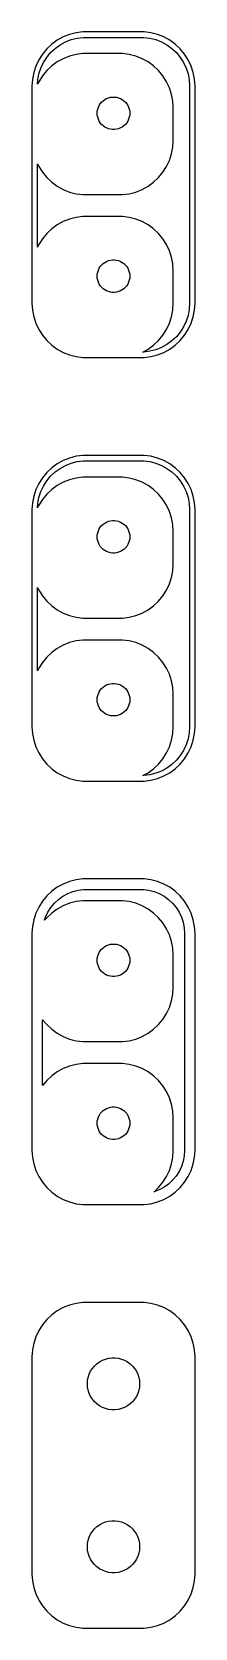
# Model space of a CAD drawing. Header units: metres. Extents: x -8 to 8, y 102 to 249.
import ezdxf

# ---------------------------------------------------------------- set-up
doc = ezdxf.new("R2010")
doc.units = ezdxf.units.M

msp = doc.modelspace()

# ---------------------------------------------------------------- linework, layer by layer
for p, q in [((-4.62889, 248.524), (-5.17912, 248.222)), ((-4.04507, 248.755), (-4.62889, 248.524)), ((-3.4369, 248.911), (-4.04507, 248.755)), ((-3.89056, 248.28), (-3.3432, 248.42)), ((-2.81395, 248.99), (-3.4369, 248.911)), ((-3.3432, 248.42), (-2.78255, 248.491)), ((2.81395, 248.99), (-2.81395, 248.99)), ((-2.78255, 248.491), (2.78255, 248.491)), ((2.78255, 248.491), (3.3432, 248.42)), ((3.4369, 248.911), (2.81395, 248.99)), ((3.3432, 248.42), (3.89056, 248.28)), ((4.04507, 248.755), (3.4369, 248.911)), ((4.62889, 248.524), (4.04507, 248.755)), ((5.17912, 248.222), (4.62889, 248.524)), ((-6.54507, 246.939), (-6.88153, 246.409)), ((-6.14484, 247.423), (-6.54507, 246.939)), ((-5.68712, 247.853), (-6.14484, 247.423)), ((-6.14056, 246.645), (-5.78035, 247.08)), ((-5.78035, 247.08), (-5.36839, 247.467)), ((-5.17912, 248.222), (-5.68712, 247.853)), ((-5.36839, 247.467), (-4.91121, 247.799)), ((-4.91121, 247.799), (-4.416, 248.072)), ((-4.416, 248.072), (-3.89056, 248.28)), ((-2.81395, 246.99), (-3.4369, 246.911)), ((0.81395, 246.99), (-2.81395, 246.99)), ((1.4369, 246.911), (0.81395, 246.99)), ((3.89056, 248.28), (4.416, 248.072)), ((4.416, 248.072), (4.91121, 247.799)), ((4.91121, 247.799), (5.36839, 247.467)), ((5.68712, 247.853), (5.17912, 248.222)), ((5.36839, 247.467), (5.78035, 247.08)), ((6.14484, 247.423), (5.68712, 247.853)), ((5.78035, 247.08), (6.14056, 246.645)), ((6.54507, 246.939), (6.14484, 247.423)), ((6.88153, 246.409), (6.54507, 246.939)), ((-7.14888, 245.841), (-7.34291, 245.243)), ((-6.88153, 246.409), (-7.14888, 245.841)), ((-6.85861, 245.119), (-6.68399, 245.657)), ((-6.68399, 245.657), (-6.44337, 246.168)), ((-6.44337, 246.168), (-6.14056, 246.645)), ((-5.68712, 245.853), (-6.14484, 245.423)), ((-5.17912, 246.222), (-5.68712, 245.853)), ((-4.62889, 246.524), (-5.17912, 246.222)), ((-4.04507, 246.755), (-4.62889, 246.524)), ((-3.4369, 246.911), (-4.04507, 246.755)), ((2.04507, 246.755), (1.4369, 246.911)), ((2.62889, 246.524), (2.04507, 246.755)), ((3.17912, 246.222), (2.62889, 246.524)), ((3.68712, 245.853), (3.17912, 246.222)), ((4.14484, 245.423), (3.68712, 245.853)), ((6.14056, 246.645), (6.44337, 246.168)), ((6.44337, 246.168), (6.68399, 245.657)), ((6.68399, 245.657), (6.85861, 245.119)), ((7.14888, 245.841), (6.88153, 246.409)), ((7.34291, 245.243), (7.14888, 245.841)), ((-7.46057, 244.627), (-7.5, 244)), ((-7.5, 244), (-7.5, 224)), ((-7.34291, 245.243), (-7.46057, 244.627)), ((-6.98859, 244.181), (-6.96451, 244.564)), ((-6.88153, 244.409), (-6.98859, 244.181)), ((-6.96451, 244.564), (-6.85861, 245.119)), ((-6.54507, 244.939), (-6.88153, 244.409)), ((-6.14484, 245.423), (-6.54507, 244.939)), ((4.54507, 244.939), (4.14484, 245.423)), ((4.88153, 244.409), (4.54507, 244.939)), ((5.14888, 243.841), (4.88153, 244.409)), ((6.85861, 245.119), (6.96451, 244.564)), ((6.96451, 244.564), (7, 244)), ((7, 244), (7, 224)), ((7.46057, 244.627), (7.34291, 245.243)), ((7.5, 244), (7.46057, 244.627)), ((7.5, 224), (7.5, 244)), ((-1.21352, 242.382), (-1.09344, 242.527)), ((-1.09344, 242.527), (-0.956131, 242.656)), ((-0.956131, 242.656), (-0.803726, 242.766)), ((-0.803726, 242.766), (-0.638657, 242.857)), ((-0.638657, 242.857), (-0.463516, 242.927)), ((-0.463516, 242.927), (-0.281067, 242.973)), ((-0.281067, 242.973), (-0.094177, 242.997)), ((-0.094177, 242.997), (0.094177, 242.997)), ((0.094177, 242.997), (0.281067, 242.973)), ((0.281067, 242.973), (0.463516, 242.927)), ((0.463516, 242.927), (0.638657, 242.857)), ((0.638657, 242.857), (0.803726, 242.766)), ((0.803726, 242.766), (0.956131, 242.656)), ((0.956131, 242.656), (1.09344, 242.527)), ((1.09344, 242.527), (1.21352, 242.382)), ((5.34291, 243.243), (5.14888, 243.841)), ((5.46057, 242.627), (5.34291, 243.243)), ((5.5, 242), (5.46057, 242.627)), ((-1.5, 241.5), (-1.48816, 241.688)), ((-1.48816, 241.312), (-1.5, 241.5)), ((-1.48816, 241.688), (-1.45287, 241.873)), ((-1.45287, 241.127), (-1.48816, 241.312)), ((-1.45287, 241.873), (-1.39465, 242.052)), ((-1.39465, 240.948), (-1.45287, 241.127)), ((-1.39465, 242.052), (-1.31445, 242.223)), ((-1.31445, 242.223), (-1.21352, 242.382)), ((1.21352, 242.382), (1.31445, 242.223)), ((1.31445, 242.223), (1.39465, 242.052)), ((1.39465, 242.052), (1.45287, 241.873)), ((1.45287, 241.127), (1.39465, 240.948)), ((1.45287, 241.873), (1.48816, 241.688)), ((1.48816, 241.312), (1.45287, 241.127)), ((1.48816, 241.688), (1.5, 241.5)), ((1.5, 241.5), (1.48816, 241.312)), ((5.5, 239), (5.5, 242)), ((-1.31445, 240.777), (-1.39465, 240.948)), ((-1.21352, 240.618), (-1.31445, 240.777)), ((-1.09344, 240.473), (-1.21352, 240.618)), ((-0.956131, 240.344), (-1.09344, 240.473)), ((-0.803726, 240.234), (-0.956131, 240.344)), ((-0.638657, 240.143), (-0.803726, 240.234)), ((-0.463516, 240.073), (-0.638657, 240.143)), ((-0.281067, 240.027), (-0.463516, 240.073)), ((-0.094177, 240.003), (-0.281067, 240.027)), ((0.094177, 240.003), (-0.094177, 240.003)), ((0.281067, 240.027), (0.094177, 240.003)), ((0.463516, 240.073), (0.281067, 240.027)), ((0.638657, 240.143), (0.463516, 240.073)), ((0.803726, 240.234), (0.638657, 240.143)), ((0.956131, 240.344), (0.803726, 240.234)), ((1.09344, 240.473), (0.956131, 240.344)), ((1.21352, 240.618), (1.09344, 240.473)), ((1.31445, 240.777), (1.21352, 240.618)), ((1.39465, 240.948), (1.31445, 240.777)), ((5.34291, 237.757), (5.46057, 238.373)), ((5.46057, 238.373), (5.5, 239)), ((-7, 229.157), (-7, 236.843)), ((-7, 236.843), (-6.88153, 236.591)), ((4.88153, 236.591), (5.14888, 237.159)), ((5.14888, 237.159), (5.34291, 237.757)), ((-6.88153, 236.591), (-6.54507, 236.061)), ((-6.54507, 236.061), (-6.14484, 235.577)), ((-6.14484, 235.577), (-5.68712, 235.147)), ((3.68712, 235.147), (4.14484, 235.577)), ((4.14484, 235.577), (4.54507, 236.061)), ((4.54507, 236.061), (4.88153, 236.591)), ((-5.68712, 235.147), (-5.17912, 234.778)), ((-5.17912, 234.778), (-4.62889, 234.476)), ((-4.62889, 234.476), (-4.04507, 234.245)), ((-4.04507, 234.245), (-3.4369, 234.089)), ((-3.4369, 234.089), (-2.81395, 234.01)), ((-2.81395, 234.01), (0.81395, 234.01)), ((0.81395, 234.01), (1.4369, 234.089)), ((1.4369, 234.089), (2.04507, 234.245)), ((2.04507, 234.245), (2.62889, 234.476)), ((2.62889, 234.476), (3.17912, 234.778)), ((3.17912, 234.778), (3.68712, 235.147)), ((-5.68712, 230.853), (-6.14484, 230.423)), ((-5.17912, 231.222), (-5.68712, 230.853)), ((-4.62889, 231.524), (-5.17912, 231.222)), ((-4.04507, 231.755), (-4.62889, 231.524)), ((-3.4369, 231.911), (-4.04507, 231.755)), ((-2.81395, 231.99), (-3.4369, 231.911)), ((0.81395, 231.99), (-2.81395, 231.99)), ((1.4369, 231.911), (0.81395, 231.99)), ((2.04507, 231.755), (1.4369, 231.911)), ((2.62889, 231.524), (2.04507, 231.755)), ((3.17912, 231.222), (2.62889, 231.524)), ((3.68712, 230.853), (3.17912, 231.222)), ((4.14484, 230.423), (3.68712, 230.853)), ((-6.88153, 229.409), (-7, 229.157)), ((-6.54507, 229.939), (-6.88153, 229.409)), ((-6.14484, 230.423), (-6.54507, 229.939)), ((4.54507, 229.939), (4.14484, 230.423)), ((4.88153, 229.409), (4.54507, 229.939)), ((5.14888, 228.841), (4.88153, 229.409)), ((-0.803726, 227.766), (-0.638657, 227.857)), ((-0.638657, 227.857), (-0.463516, 227.927)), ((-0.463516, 227.927), (-0.281067, 227.973)), ((-0.281067, 227.973), (-0.094177, 227.997)), ((-0.094177, 227.997), (0.094177, 227.997)), ((0.094177, 227.997), (0.281067, 227.973)), ((0.281067, 227.973), (0.463516, 227.927)), ((0.463516, 227.927), (0.638657, 227.857)), ((0.638657, 227.857), (0.803726, 227.766)), ((5.34291, 228.243), (5.14888, 228.841)), ((5.46057, 227.627), (5.34291, 228.243)), ((-1.5, 226.5), (-1.48816, 226.688)), ((-1.48816, 226.312), (-1.5, 226.5)), ((-1.48816, 226.688), (-1.45287, 226.873)), ((-1.45287, 226.873), (-1.39465, 227.052)), ((-1.39465, 227.052), (-1.31445, 227.223)), ((-1.31445, 227.223), (-1.21352, 227.382)), ((-1.21352, 227.382), (-1.09344, 227.527)), ((-1.09344, 227.527), (-0.956131, 227.656)), ((-0.956131, 227.656), (-0.803726, 227.766)), ((0.803726, 227.766), (0.956131, 227.656)), ((0.956131, 227.656), (1.09344, 227.527)), ((1.09344, 227.527), (1.21352, 227.382)), ((1.21352, 227.382), (1.31445, 227.223)), ((1.31445, 227.223), (1.39465, 227.052)), ((1.39465, 227.052), (1.45287, 226.873)), ((1.45287, 226.873), (1.48816, 226.688)), ((1.48816, 226.688), (1.5, 226.5)), ((1.5, 226.5), (1.48816, 226.312)), ((5.5, 227), (5.46057, 227.627)), ((5.5, 224), (5.5, 227)), ((-1.45287, 226.127), (-1.48816, 226.312)), ((-1.39465, 225.948), (-1.45287, 226.127)), ((-1.31445, 225.777), (-1.39465, 225.948)), ((-1.21352, 225.618), (-1.31445, 225.777)), ((-1.09344, 225.473), (-1.21352, 225.618)), ((-0.956131, 225.344), (-1.09344, 225.473)), ((-0.803726, 225.234), (-0.956131, 225.344)), ((-0.638657, 225.143), (-0.803726, 225.234)), ((-0.463516, 225.073), (-0.638657, 225.143)), ((-0.281067, 225.027), (-0.463516, 225.073)), ((-0.094177, 225.003), (-0.281067, 225.027)), ((0.094177, 225.003), (-0.094177, 225.003)), ((0.281067, 225.027), (0.094177, 225.003)), ((0.463516, 225.073), (0.281067, 225.027)), ((0.638657, 225.143), (0.463516, 225.073)), ((0.803726, 225.234), (0.638657, 225.143)), ((0.956131, 225.344), (0.803726, 225.234)), ((1.09344, 225.473), (0.956131, 225.344)), ((1.21352, 225.618), (1.09344, 225.473)), ((1.31445, 225.777), (1.21352, 225.618)), ((1.39465, 225.948), (1.31445, 225.777)), ((1.45287, 226.127), (1.39465, 225.948)), ((1.48816, 226.312), (1.45287, 226.127)), ((-7.5, 224), (-7.46057, 223.373)), ((5.46057, 223.373), (5.5, 224)), ((6.96451, 223.436), (6.85861, 222.881)), ((7, 224), (6.96451, 223.436)), ((7.46057, 223.373), (7.5, 224)), ((-7.46057, 223.373), (-7.34291, 222.757)), ((-7.34291, 222.757), (-7.14888, 222.159)), ((-7.14888, 222.159), (-6.88153, 221.591)), ((4.88153, 221.591), (5.14888, 222.159)), ((5.14888, 222.159), (5.34291, 222.757)), ((5.34291, 222.757), (5.46057, 223.373)), ((6.68399, 222.343), (6.44337, 221.832)), ((6.85861, 222.881), (6.68399, 222.343)), ((6.88153, 221.591), (7.14888, 222.159)), ((7.14888, 222.159), (7.34291, 222.757)), ((7.34291, 222.757), (7.46057, 223.373)), ((-6.88153, 221.591), (-6.54507, 221.061)), ((-6.54507, 221.061), (-6.14484, 220.577)), ((-6.14484, 220.577), (-5.68712, 220.147)), ((3.68712, 220.147), (4.14484, 220.577)), ((4.14484, 220.577), (4.54507, 221.061)), ((4.54507, 221.061), (4.88153, 221.591)), ((5.36839, 220.533), (4.91121, 220.201)), ((5.78035, 220.92), (5.36839, 220.533)), ((5.68712, 220.147), (6.14484, 220.577)), ((6.14056, 221.355), (5.78035, 220.92)), ((6.44337, 221.832), (6.14056, 221.355)), ((6.14484, 220.577), (6.54507, 221.061)), ((6.54507, 221.061), (6.88153, 221.591)), ((-5.68712, 220.147), (-5.17912, 219.778)), ((-5.17912, 219.778), (-4.62889, 219.476)), ((-4.62889, 219.476), (-4.04507, 219.245)), ((-4.04507, 219.245), (-3.4369, 219.089)), ((-3.4369, 219.089), (-2.81395, 219.01)), ((-2.81395, 219.01), (2.81395, 219.01)), ((2.68895, 219.509), (3.17912, 219.778)), ((2.78255, 219.509), (2.68895, 219.509)), ((3.3432, 219.58), (2.78255, 219.509)), ((2.81395, 219.01), (3.4369, 219.089)), ((3.17912, 219.778), (3.68712, 220.147)), ((3.89056, 219.72), (3.3432, 219.58)), ((3.4369, 219.089), (4.04507, 219.245)), ((4.416, 219.928), (3.89056, 219.72)), ((4.04507, 219.245), (4.62889, 219.476)), ((4.91121, 220.201), (4.416, 219.928)), ((4.62889, 219.476), (5.17912, 219.778)), ((5.17912, 219.778), (5.68712, 220.147)), ((-5.68712, 208.853), (-6.14484, 208.423)), ((-5.17912, 209.222), (-5.68712, 208.853)), ((-5.36839, 208.467), (-4.91121, 208.799)), ((-4.62889, 209.524), (-5.17912, 209.222)), ((-4.91121, 208.799), (-4.416, 209.072)), ((-4.04507, 209.755), (-4.62889, 209.524)), ((-4.416, 209.072), (-3.89056, 209.28)), ((-3.4369, 209.911), (-4.04507, 209.755)), ((-3.89056, 209.28), (-3.3432, 209.42)), ((-2.81395, 209.99), (-3.4369, 209.911)), ((-3.3432, 209.42), (-2.78255, 209.491)), ((2.81395, 209.99), (-2.81395, 209.99)), ((-2.78255, 209.491), (2.78255, 209.491)), ((2.78255, 209.491), (3.3432, 209.42)), ((3.4369, 209.911), (2.81395, 209.99)), ((3.3432, 209.42), (3.89056, 209.28)), ((4.04507, 209.755), (3.4369, 209.911)), ((3.89056, 209.28), (4.416, 209.072)), ((4.62889, 209.524), (4.04507, 209.755)), ((4.416, 209.072), (4.91121, 208.799)), ((5.17912, 209.222), (4.62889, 209.524)), ((4.91121, 208.799), (5.36839, 208.467)), ((5.68712, 208.853), (5.17912, 209.222)), ((6.14484, 208.423), (5.68712, 208.853)), ((-6.88153, 207.409), (-7.14888, 206.841)), ((-6.54507, 207.939), (-6.88153, 207.409)), ((-6.14484, 208.423), (-6.54507, 207.939)), ((-6.44337, 207.168), (-6.14056, 207.645)), ((-6.14056, 207.645), (-5.78035, 208.08)), ((-5.78035, 208.08), (-5.36839, 208.467)), ((-4.62889, 207.524), (-5.17912, 207.222)), ((-4.04507, 207.755), (-4.62889, 207.524)), ((-3.4369, 207.911), (-4.04507, 207.755)), ((-2.81395, 207.99), (-3.4369, 207.911)), ((0.81395, 207.99), (-2.81395, 207.99)), ((1.4369, 207.911), (0.81395, 207.99)), ((2.04507, 207.755), (1.4369, 207.911)), ((2.62889, 207.524), (2.04507, 207.755)), ((3.17912, 207.222), (2.62889, 207.524)), ((5.36839, 208.467), (5.78035, 208.08)), ((5.78035, 208.08), (6.14056, 207.645)), ((6.14056, 207.645), (6.44337, 207.168)), ((6.54507, 207.939), (6.14484, 208.423)), ((6.88153, 207.409), (6.54507, 207.939)), ((7.14888, 206.841), (6.88153, 207.409)), ((-7.34291, 206.243), (-7.46057, 205.627)), ((-7.14888, 206.841), (-7.34291, 206.243)), ((-6.96451, 205.564), (-6.85861, 206.119)), ((-6.54507, 205.939), (-6.88153, 205.409)), ((-6.85861, 206.119), (-6.68399, 206.657)), ((-6.68399, 206.657), (-6.44337, 207.168)), ((-6.14484, 206.423), (-6.54507, 205.939)), ((-5.68712, 206.853), (-6.14484, 206.423)), ((-5.17912, 207.222), (-5.68712, 206.853)), ((3.68712, 206.853), (3.17912, 207.222)), ((4.14484, 206.423), (3.68712, 206.853)), ((4.54507, 205.939), (4.14484, 206.423)), ((4.88153, 205.409), (4.54507, 205.939)), ((6.44337, 207.168), (6.68399, 206.657)), ((6.68399, 206.657), (6.85861, 206.119)), ((6.85861, 206.119), (6.96451, 205.564)), ((7.34291, 206.243), (7.14888, 206.841)), ((7.46057, 205.627), (7.34291, 206.243)), ((-7.46057, 205.627), (-7.5, 205)), ((-7.5, 205), (-7.5, 185)), ((-6.98859, 205.181), (-6.96451, 205.564)), ((-6.88153, 205.409), (-6.98859, 205.181)), ((5.14888, 204.841), (4.88153, 205.409)), ((5.34291, 204.243), (5.14888, 204.841)), ((6.96451, 205.564), (7, 205)), ((7, 205), (7, 185)), ((7.5, 205), (7.46057, 205.627)), ((7.5, 185), (7.5, 205)), ((-1.48816, 202.688), (-1.45287, 202.873)), ((-1.45287, 202.873), (-1.39465, 203.052)), ((-1.39465, 203.052), (-1.31445, 203.223)), ((-1.31445, 203.223), (-1.21352, 203.382)), ((-1.21352, 203.382), (-1.09344, 203.527)), ((-1.09344, 203.527), (-0.956131, 203.656)), ((-0.956131, 203.656), (-0.803726, 203.766)), ((-0.803726, 203.766), (-0.638657, 203.857)), ((-0.638657, 203.857), (-0.463516, 203.927)), ((-0.463516, 203.927), (-0.281067, 203.973)), ((-0.281067, 203.973), (-0.094177, 203.997)), ((-0.094177, 203.997), (0.094177, 203.997)), ((0.094177, 203.997), (0.281067, 203.973)), ((0.281067, 203.973), (0.463516, 203.927)), ((0.463516, 203.927), (0.638657, 203.857)), ((0.638657, 203.857), (0.803726, 203.766)), ((0.803726, 203.766), (0.956131, 203.656)), ((0.956131, 203.656), (1.09344, 203.527)), ((1.09344, 203.527), (1.21352, 203.382)), ((1.21352, 203.382), (1.31445, 203.223)), ((1.31445, 203.223), (1.39465, 203.052)), ((1.39465, 203.052), (1.45287, 202.873)), ((1.45287, 202.873), (1.48816, 202.688)), ((5.46057, 203.627), (5.34291, 204.243)), ((5.5, 203), (5.46057, 203.627)), ((5.5, 200), (5.5, 203)), ((-1.5, 202.5), (-1.48816, 202.688)), ((-1.48816, 202.312), (-1.5, 202.5)), ((-1.45287, 202.127), (-1.48816, 202.312)), ((-1.39465, 201.948), (-1.45287, 202.127)), ((-1.31445, 201.777), (-1.39465, 201.948)), ((-1.21352, 201.618), (-1.31445, 201.777)), ((-1.09344, 201.473), (-1.21352, 201.618)), ((-0.956131, 201.344), (-1.09344, 201.473)), ((1.09344, 201.473), (0.956131, 201.344)), ((1.21352, 201.618), (1.09344, 201.473)), ((1.31445, 201.777), (1.21352, 201.618)), ((1.39465, 201.948), (1.31445, 201.777)), ((1.45287, 202.127), (1.39465, 201.948)), ((1.48816, 202.312), (1.45287, 202.127)), ((1.48816, 202.688), (1.5, 202.5)), ((1.5, 202.5), (1.48816, 202.312)), ((-0.803726, 201.234), (-0.956131, 201.344)), ((-0.638657, 201.143), (-0.803726, 201.234)), ((-0.463516, 201.073), (-0.638657, 201.143)), ((-0.281067, 201.027), (-0.463516, 201.073)), ((-0.094177, 201.003), (-0.281067, 201.027)), ((0.094177, 201.003), (-0.094177, 201.003)), ((0.281067, 201.027), (0.094177, 201.003)), ((0.463516, 201.073), (0.281067, 201.027)), ((0.638657, 201.143), (0.463516, 201.073)), ((0.803726, 201.234), (0.638657, 201.143)), ((0.956131, 201.344), (0.803726, 201.234)), ((5.46057, 199.373), (5.5, 200)), ((5.14888, 198.159), (5.34291, 198.757)), ((5.34291, 198.757), (5.46057, 199.373)), ((-7, 190.157), (-7, 197.843)), ((-7, 197.843), (-6.88153, 197.591)), ((-6.88153, 197.591), (-6.54507, 197.061)), ((-6.54507, 197.061), (-6.14484, 196.577)), ((4.14484, 196.577), (4.54507, 197.061)), ((4.54507, 197.061), (4.88153, 197.591)), ((4.88153, 197.591), (5.14888, 198.159)), ((-6.14484, 196.577), (-5.68712, 196.147)), ((-5.68712, 196.147), (-5.17912, 195.778)), ((-5.17912, 195.778), (-4.62889, 195.476)), ((2.62889, 195.476), (3.17912, 195.778)), ((3.17912, 195.778), (3.68712, 196.147)), ((3.68712, 196.147), (4.14484, 196.577)), ((-4.62889, 195.476), (-4.04507, 195.245)), ((-4.04507, 195.245), (-3.4369, 195.089)), ((-3.4369, 195.089), (-2.81395, 195.01)), ((-2.81395, 195.01), (0.81395, 195.01)), ((0.81395, 195.01), (1.4369, 195.089)), ((1.4369, 195.089), (2.04507, 195.245)), ((2.04507, 195.245), (2.62889, 195.476)), ((-4.04507, 192.755), (-4.62889, 192.524)), ((-3.4369, 192.911), (-4.04507, 192.755)), ((-2.81395, 192.99), (-3.4369, 192.911)), ((0.81395, 192.99), (-2.81395, 192.99)), ((1.4369, 192.911), (0.81395, 192.99)), ((2.04507, 192.755), (1.4369, 192.911)), ((2.62889, 192.524), (2.04507, 192.755)), ((-6.14484, 191.423), (-6.54507, 190.939)), ((-5.68712, 191.853), (-6.14484, 191.423)), ((-5.17912, 192.222), (-5.68712, 191.853)), ((-4.62889, 192.524), (-5.17912, 192.222)), ((3.17912, 192.222), (2.62889, 192.524)), ((3.68712, 191.853), (3.17912, 192.222)), ((4.14484, 191.423), (3.68712, 191.853)), ((4.54507, 190.939), (4.14484, 191.423)), ((-6.88153, 190.409), (-7, 190.157)), ((-6.54507, 190.939), (-6.88153, 190.409)), ((4.88153, 190.409), (4.54507, 190.939)), ((5.14888, 189.841), (4.88153, 190.409)), ((5.34291, 189.243), (5.14888, 189.841)), ((-1.39465, 188.052), (-1.31445, 188.223)), ((-1.31445, 188.223), (-1.21352, 188.382)), ((-1.21352, 188.382), (-1.09344, 188.527)), ((-1.09344, 188.527), (-0.956131, 188.656)), ((-0.956131, 188.656), (-0.803726, 188.766)), ((-0.803726, 188.766), (-0.638657, 188.857)), ((-0.638657, 188.857), (-0.463516, 188.927)), ((-0.463516, 188.927), (-0.281067, 188.973)), ((-0.281067, 188.973), (-0.094177, 188.997)), ((-0.094177, 188.997), (0.094177, 188.997)), ((0.094177, 188.997), (0.281067, 188.973)), ((0.281067, 188.973), (0.463516, 188.927)), ((0.463516, 188.927), (0.638657, 188.857)), ((0.638657, 188.857), (0.803726, 188.766)), ((0.803726, 188.766), (0.956131, 188.656)), ((0.956131, 188.656), (1.09344, 188.527)), ((1.09344, 188.527), (1.21352, 188.382)), ((1.21352, 188.382), (1.31445, 188.223)), ((1.31445, 188.223), (1.39465, 188.052)), ((5.46057, 188.627), (5.34291, 189.243)), ((5.5, 188), (5.46057, 188.627)), ((-1.5, 187.5), (-1.48816, 187.688)), ((-1.48816, 187.312), (-1.5, 187.5)), ((-1.48816, 187.688), (-1.45287, 187.873)), ((-1.45287, 187.127), (-1.48816, 187.312)), ((-1.45287, 187.873), (-1.39465, 188.052)), ((-1.39465, 186.948), (-1.45287, 187.127)), ((-1.31445, 186.777), (-1.39465, 186.948)), ((-1.21352, 186.618), (-1.31445, 186.777)), ((1.31445, 186.777), (1.21352, 186.618)), ((1.39465, 186.948), (1.31445, 186.777)), ((1.39465, 188.052), (1.45287, 187.873)), ((1.45287, 187.127), (1.39465, 186.948)), ((1.45287, 187.873), (1.48816, 187.688)), ((1.48816, 187.312), (1.45287, 187.127)), ((1.48816, 187.688), (1.5, 187.5)), ((1.5, 187.5), (1.48816, 187.312)), ((5.5, 185), (5.5, 188)), ((-1.09344, 186.473), (-1.21352, 186.618)), ((-0.956131, 186.344), (-1.09344, 186.473)), ((-0.803726, 186.234), (-0.956131, 186.344)), ((-0.638657, 186.143), (-0.803726, 186.234)), ((-0.463516, 186.073), (-0.638657, 186.143)), ((-0.281067, 186.027), (-0.463516, 186.073)), ((-0.094177, 186.003), (-0.281067, 186.027)), ((0.094177, 186.003), (-0.094177, 186.003)), ((0.281067, 186.027), (0.094177, 186.003)), ((0.463516, 186.073), (0.281067, 186.027)), ((0.638657, 186.143), (0.463516, 186.073)), ((0.803726, 186.234), (0.638657, 186.143)), ((0.956131, 186.344), (0.803726, 186.234)), ((1.09344, 186.473), (0.956131, 186.344)), ((1.21352, 186.618), (1.09344, 186.473)), ((-7.5, 185), (-7.46057, 184.373)), ((-7.46057, 184.373), (-7.34291, 183.757)), ((-7.34291, 183.757), (-7.14888, 183.159)), ((5.14888, 183.159), (5.34291, 183.757)), ((5.34291, 183.757), (5.46057, 184.373)), ((5.46057, 184.373), (5.5, 185)), ((6.85861, 183.881), (6.68399, 183.343)), ((6.96451, 184.436), (6.85861, 183.881)), ((7, 185), (6.96451, 184.436)), ((7.14888, 183.159), (7.34291, 183.757)), ((7.34291, 183.757), (7.46057, 184.373)), ((7.46057, 184.373), (7.5, 185)), ((-7.14888, 183.159), (-6.88153, 182.591)), ((-6.88153, 182.591), (-6.54507, 182.061)), ((4.54507, 182.061), (4.88153, 182.591)), ((4.88153, 182.591), (5.14888, 183.159)), ((6.14056, 182.355), (5.78035, 181.92)), ((6.44337, 182.832), (6.14056, 182.355)), ((6.68399, 183.343), (6.44337, 182.832)), ((6.54507, 182.061), (6.88153, 182.591)), ((6.88153, 182.591), (7.14888, 183.159)), ((-6.54507, 182.061), (-6.14484, 181.577)), ((-6.14484, 181.577), (-5.68712, 181.147)), ((-5.68712, 181.147), (-5.17912, 180.778)), ((3.17912, 180.778), (3.68712, 181.147)), ((3.68712, 181.147), (4.14484, 181.577)), ((4.416, 180.928), (3.89056, 180.72)), ((4.14484, 181.577), (4.54507, 182.061)), ((4.91121, 181.201), (4.416, 180.928)), ((5.36839, 181.533), (4.91121, 181.201)), ((5.17912, 180.778), (5.68712, 181.147)), ((5.78035, 181.92), (5.36839, 181.533)), ((5.68712, 181.147), (6.14484, 181.577)), ((6.14484, 181.577), (6.54507, 182.061)), ((-5.17912, 180.778), (-4.62889, 180.476)), ((-4.62889, 180.476), (-4.04507, 180.245)), ((-4.04507, 180.245), (-3.4369, 180.089)), ((-3.4369, 180.089), (-2.81395, 180.01)), ((-2.81395, 180.01), (2.81395, 180.01)), ((2.68895, 180.509), (3.17912, 180.778)), ((2.78255, 180.509), (2.68895, 180.509)), ((3.3432, 180.58), (2.78255, 180.509)), ((2.81395, 180.01), (3.4369, 180.089)), ((3.89056, 180.72), (3.3432, 180.58)), ((3.4369, 180.089), (4.04507, 180.245)), ((4.04507, 180.245), (4.62889, 180.476)), ((4.62889, 180.476), (5.17912, 180.778)), ((-4.62889, 170.524), (-5.17912, 170.222)), ((-4.04507, 170.755), (-4.62889, 170.524)), ((-3.4369, 170.911), (-4.04507, 170.755)), ((-2.81395, 170.99), (-3.4369, 170.911)), ((2.81395, 170.99), (-2.81395, 170.99)), ((3.4369, 170.911), (2.81395, 170.99)), ((4.04507, 170.755), (3.4369, 170.911)), ((4.62889, 170.524), (4.04507, 170.755)), ((5.17912, 170.222), (4.62889, 170.524)), ((-6.14484, 169.423), (-6.54507, 168.939)), ((-5.68712, 169.853), (-6.14484, 169.423)), ((-5.17912, 170.222), (-5.68712, 169.853)), ((-5.43219, 168.754), (-5.06395, 169.099)), ((-5.06395, 169.099), (-4.65529, 169.396)), ((-4.65529, 169.396), (-4.21265, 169.64)), ((-4.21265, 169.64), (-3.74298, 169.826)), ((-3.74298, 169.826), (-3.25371, 169.951)), ((-3.25371, 169.951), (-2.75256, 170.014)), ((-2.75256, 170.014), (2.75256, 170.014)), ((2.75256, 170.014), (3.25371, 169.951)), ((3.25371, 169.951), (3.74298, 169.826)), ((3.74298, 169.826), (4.21265, 169.64)), ((4.21265, 169.64), (4.65529, 169.396)), ((4.65529, 169.396), (5.06395, 169.099)), ((5.06395, 169.099), (5.43219, 168.754)), ((5.68712, 169.853), (5.17912, 170.222)), ((6.14484, 169.423), (5.68712, 169.853)), ((6.54507, 168.939), (6.14484, 169.423)), ((-7.14888, 167.841), (-7.34291, 167.243)), ((-6.88153, 168.409), (-7.14888, 167.841)), ((-6.54507, 168.939), (-6.88153, 168.409)), ((-6.23991, 167.481), (-6.02484, 167.938)), ((-5.68712, 167.853), (-6.14484, 167.423)), ((-6.02484, 167.938), (-5.75417, 168.364)), ((-5.75417, 168.364), (-5.43219, 168.754)), ((-5.17912, 168.222), (-5.68712, 167.853)), ((-4.62889, 168.524), (-5.17912, 168.222)), ((-4.04507, 168.755), (-4.62889, 168.524)), ((-3.4369, 168.911), (-4.04507, 168.755)), ((-2.81395, 168.99), (-3.4369, 168.911)), ((0.81395, 168.99), (-2.81395, 168.99)), ((1.4369, 168.911), (0.81395, 168.99)), ((2.04507, 168.755), (1.4369, 168.911)), ((2.62889, 168.524), (2.04507, 168.755)), ((3.17912, 168.222), (2.62889, 168.524)), ((3.68712, 167.853), (3.17912, 168.222)), ((4.14484, 167.423), (3.68712, 167.853)), ((5.43219, 168.754), (5.75417, 168.364)), ((5.75417, 168.364), (6.02484, 167.938)), ((6.02484, 167.938), (6.23991, 167.481)), ((6.88153, 168.409), (6.54507, 168.939)), ((7.14888, 167.841), (6.88153, 168.409)), ((7.34291, 167.243), (7.14888, 167.841)), ((-7.46057, 166.627), (-7.5, 166)), ((-7.34291, 167.243), (-7.46057, 166.627)), ((-6.33244, 167.196), (-6.23991, 167.481)), ((-6.14484, 167.423), (-6.33244, 167.196)), ((4.54507, 166.939), (4.14484, 167.423)), ((4.88153, 166.409), (4.54507, 166.939)), ((5.14888, 165.841), (4.88153, 166.409)), ((6.23991, 167.481), (6.39601, 167)), ((6.39601, 167), (6.49066, 166.504)), ((6.49066, 166.504), (6.52237, 166)), ((7.46057, 166.627), (7.34291, 167.243)), ((7.5, 166), (7.46057, 166.627)), ((-7.5, 166), (-7.5, 146)), ((-1.09344, 164.527), (-0.956131, 164.656)), ((-0.956131, 164.656), (-0.803726, 164.766)), ((-0.803726, 164.766), (-0.638657, 164.857)), ((-0.638657, 164.857), (-0.463516, 164.927)), ((-0.463516, 164.927), (-0.281067, 164.973)), ((-0.281067, 164.973), (-0.094177, 164.997)), ((-0.094177, 164.997), (0.094177, 164.997)), ((0.094177, 164.997), (0.281067, 164.973)), ((0.281067, 164.973), (0.463516, 164.927)), ((0.463516, 164.927), (0.638657, 164.857)), ((0.638657, 164.857), (0.803726, 164.766)), ((0.803726, 164.766), (0.956131, 164.656)), ((0.956131, 164.656), (1.09344, 164.527)), ((5.34291, 165.243), (5.14888, 165.841)), ((5.46057, 164.627), (5.34291, 165.243)), ((5.5, 164), (5.46057, 164.627)), ((6.52237, 166), (6.52237, 146)), ((7.5, 146), (7.5, 166)), ((-1.5, 163.5), (-1.48816, 163.688)), ((-1.48816, 163.312), (-1.5, 163.5)), ((-1.48816, 163.688), (-1.45287, 163.873)), ((-1.45287, 163.127), (-1.48816, 163.312)), ((-1.45287, 163.873), (-1.39465, 164.052)), ((-1.39465, 164.052), (-1.31445, 164.223)), ((-1.31445, 164.223), (-1.21352, 164.382)), ((-1.21352, 164.382), (-1.09344, 164.527)), ((1.09344, 164.527), (1.21352, 164.382)), ((1.21352, 164.382), (1.31445, 164.223)), ((1.31445, 164.223), (1.39465, 164.052)), ((1.39465, 164.052), (1.45287, 163.873)), ((1.45287, 163.873), (1.48816, 163.688)), ((1.48816, 163.312), (1.45287, 163.127)), ((1.48816, 163.688), (1.5, 163.5)), ((1.5, 163.5), (1.48816, 163.312)), ((5.5, 161), (5.5, 164)), ((-1.39465, 162.948), (-1.45287, 163.127)), ((-1.31445, 162.777), (-1.39465, 162.948)), ((-1.21352, 162.618), (-1.31445, 162.777)), ((-1.09344, 162.473), (-1.21352, 162.618)), ((-0.956131, 162.344), (-1.09344, 162.473)), ((-0.803726, 162.234), (-0.956131, 162.344)), ((-0.638657, 162.143), (-0.803726, 162.234)), ((-0.463516, 162.073), (-0.638657, 162.143)), ((-0.281067, 162.027), (-0.463516, 162.073)), ((-0.094177, 162.003), (-0.281067, 162.027)), ((0.094177, 162.003), (-0.094177, 162.003)), ((0.281067, 162.027), (0.094177, 162.003)), ((0.463516, 162.073), (0.281067, 162.027)), ((0.638657, 162.143), (0.463516, 162.073)), ((0.803726, 162.234), (0.638657, 162.143)), ((0.956131, 162.344), (0.803726, 162.234)), ((1.09344, 162.473), (0.956131, 162.344)), ((1.21352, 162.618), (1.09344, 162.473)), ((1.31445, 162.777), (1.21352, 162.618)), ((1.39465, 162.948), (1.31445, 162.777)), ((1.45287, 163.127), (1.39465, 162.948)), ((5.34291, 159.757), (5.46057, 160.373)), ((5.46057, 160.373), (5.5, 161)), ((4.88153, 158.591), (5.14888, 159.159)), ((5.14888, 159.159), (5.34291, 159.757)), ((-6.52237, 151.966), (-6.52237, 158.034)), ((-6.52237, 158.034), (-6.14484, 157.577)), ((-6.14484, 157.577), (-5.68712, 157.147)), ((3.68712, 157.147), (4.14484, 157.577)), ((4.14484, 157.577), (4.54507, 158.061)), ((4.54507, 158.061), (4.88153, 158.591)), ((-5.68712, 157.147), (-5.17912, 156.778)), ((-5.17912, 156.778), (-4.62889, 156.476)), ((-4.62889, 156.476), (-4.04507, 156.245)), ((-4.04507, 156.245), (-3.4369, 156.089)), ((-3.4369, 156.089), (-2.81395, 156.01)), ((-2.81395, 156.01), (0.81395, 156.01)), ((0.81395, 156.01), (1.4369, 156.089)), ((1.4369, 156.089), (2.04507, 156.245)), ((2.04507, 156.245), (2.62889, 156.476)), ((2.62889, 156.476), (3.17912, 156.778)), ((3.17912, 156.778), (3.68712, 157.147)), ((-5.17912, 153.222), (-5.68712, 152.853)), ((-4.62889, 153.524), (-5.17912, 153.222)), ((-4.04507, 153.755), (-4.62889, 153.524)), ((-3.4369, 153.911), (-4.04507, 153.755)), ((-2.81395, 153.99), (-3.4369, 153.911)), ((0.81395, 153.99), (-2.81395, 153.99)), ((1.4369, 153.911), (0.81395, 153.99)), ((2.04507, 153.755), (1.4369, 153.911)), ((2.62889, 153.524), (2.04507, 153.755)), ((3.17912, 153.222), (2.62889, 153.524)), ((3.68712, 152.853), (3.17912, 153.222)), ((-6.14484, 152.423), (-6.52237, 151.966)), ((-5.68712, 152.853), (-6.14484, 152.423)), ((4.14484, 152.423), (3.68712, 152.853)), ((4.54507, 151.939), (4.14484, 152.423)), ((4.88153, 151.409), (4.54507, 151.939)), ((5.14888, 150.841), (4.88153, 151.409)), ((-0.638657, 149.857), (-0.463516, 149.927)), ((-0.463516, 149.927), (-0.281067, 149.973)), ((-0.281067, 149.973), (-0.094177, 149.997)), ((-0.094177, 149.997), (0.094177, 149.997)), ((0.094177, 149.997), (0.281067, 149.973)), ((0.281067, 149.973), (0.463516, 149.927)), ((0.463516, 149.927), (0.638657, 149.857)), ((5.34291, 150.243), (5.14888, 150.841)), ((5.46057, 149.627), (5.34291, 150.243)), ((-1.5, 148.5), (-1.48816, 148.688)), ((-1.48816, 148.312), (-1.5, 148.5)), ((-1.48816, 148.688), (-1.45287, 148.873)), ((-1.45287, 148.873), (-1.39465, 149.052)), ((-1.39465, 149.052), (-1.31445, 149.223)), ((-1.31445, 149.223), (-1.21352, 149.382)), ((-1.21352, 149.382), (-1.09344, 149.527)), ((-1.09344, 149.527), (-0.956131, 149.656)), ((-0.956131, 149.656), (-0.803726, 149.766)), ((-0.803726, 149.766), (-0.638657, 149.857)), ((0.638657, 149.857), (0.803726, 149.766)), ((0.803726, 149.766), (0.956131, 149.656)), ((0.956131, 149.656), (1.09344, 149.527)), ((1.09344, 149.527), (1.21352, 149.382)), ((1.21352, 149.382), (1.31445, 149.223)), ((1.31445, 149.223), (1.39465, 149.052)), ((1.39465, 149.052), (1.45287, 148.873)), ((1.45287, 148.873), (1.48816, 148.688)), ((1.48816, 148.688), (1.5, 148.5)), ((1.5, 148.5), (1.48816, 148.312)), ((5.5, 149), (5.46057, 149.627)), ((5.5, 146), (5.5, 149)), ((-1.45287, 148.127), (-1.48816, 148.312)), ((-1.39465, 147.948), (-1.45287, 148.127)), ((-1.31445, 147.777), (-1.39465, 147.948)), ((-1.21352, 147.618), (-1.31445, 147.777)), ((-1.09344, 147.473), (-1.21352, 147.618)), ((-0.956131, 147.344), (-1.09344, 147.473)), ((-0.803726, 147.234), (-0.956131, 147.344)), ((-0.638657, 147.143), (-0.803726, 147.234)), ((-0.463516, 147.073), (-0.638657, 147.143)), ((-0.281067, 147.027), (-0.463516, 147.073)), ((-0.094177, 147.003), (-0.281067, 147.027)), ((0.094177, 147.003), (-0.094177, 147.003)), ((0.281067, 147.027), (0.094177, 147.003)), ((0.463516, 147.073), (0.281067, 147.027)), ((0.638657, 147.143), (0.463516, 147.073)), ((0.803726, 147.234), (0.638657, 147.143)), ((0.956131, 147.344), (0.803726, 147.234)), ((1.09344, 147.473), (0.956131, 147.344)), ((1.21352, 147.618), (1.09344, 147.473)), ((1.31445, 147.777), (1.21352, 147.618)), ((1.39465, 147.948), (1.31445, 147.777)), ((1.45287, 148.127), (1.39465, 147.948)), ((1.48816, 148.312), (1.45287, 148.127)), ((-7.5, 146), (-7.46057, 145.373)), ((5.46057, 145.373), (5.5, 146)), ((6.52237, 146), (6.49066, 145.496)), ((7.46057, 145.373), (7.5, 146)), ((-7.46057, 145.373), (-7.34291, 144.757)), ((-7.34291, 144.757), (-7.14888, 144.159)), ((-7.14888, 144.159), (-6.88153, 143.591)), ((4.88153, 143.591), (5.14888, 144.159)), ((5.14888, 144.159), (5.34291, 144.757)), ((5.34291, 144.757), (5.46057, 145.373)), ((6.02484, 144.062), (5.75417, 143.636)), ((6.23991, 144.519), (6.02484, 144.062)), ((6.39601, 145), (6.23991, 144.519)), ((6.49066, 145.496), (6.39601, 145)), ((6.88153, 143.591), (7.14888, 144.159)), ((7.14888, 144.159), (7.34291, 144.757)), ((7.34291, 144.757), (7.46057, 145.373)), ((-6.88153, 143.591), (-6.54507, 143.061)), ((-6.54507, 143.061), (-6.14484, 142.577)), ((-6.14484, 142.577), (-5.68712, 142.147)), ((3.70573, 142.165), (4.14484, 142.577)), ((4.14484, 142.577), (4.54507, 143.061)), ((4.65529, 142.604), (4.21265, 142.36)), ((4.54507, 143.061), (4.88153, 143.591)), ((5.06395, 142.901), (4.65529, 142.604)), ((5.43219, 143.246), (5.06395, 142.901)), ((5.75417, 143.636), (5.43219, 143.246)), ((5.68712, 142.147), (6.14484, 142.577)), ((6.14484, 142.577), (6.54507, 143.061)), ((6.54507, 143.061), (6.88153, 143.591)), ((-5.68712, 142.147), (-5.17912, 141.778)), ((-5.17912, 141.778), (-4.62889, 141.476)), ((-4.62889, 141.476), (-4.04507, 141.245)), ((-4.04507, 141.245), (-3.4369, 141.089)), ((3.4369, 141.089), (4.04507, 141.245)), ((3.74298, 142.174), (3.70573, 142.165)), ((4.21265, 142.36), (3.74298, 142.174)), ((4.04507, 141.245), (4.62889, 141.476)), ((4.62889, 141.476), (5.17912, 141.778)), ((5.17912, 141.778), (5.68712, 142.147)), ((-3.4369, 141.089), (-2.81395, 141.01)), ((-2.81395, 141.01), (2.81395, 141.01)), ((2.81395, 141.01), (3.4369, 141.089)), ((-5.68712, 130.853), (-6.14484, 130.423)), ((-5.17912, 131.222), (-5.68712, 130.853)), ((-4.62889, 131.524), (-5.17912, 131.222)), ((-4.04507, 131.755), (-4.62889, 131.524)), ((-3.4369, 131.911), (-4.04507, 131.755)), ((-2.81395, 131.99), (-3.4369, 131.911)), ((2.81395, 131.99), (-2.81395, 131.99)), ((3.4369, 131.911), (2.81395, 131.99)), ((4.04507, 131.755), (3.4369, 131.911)), ((4.62889, 131.524), (4.04507, 131.755)), ((5.17912, 131.222), (4.62889, 131.524)), ((5.68712, 130.853), (5.17912, 131.222)), ((6.14484, 130.423), (5.68712, 130.853)), ((-6.88153, 129.409), (-7.14888, 128.841)), ((-6.54507, 129.939), (-6.88153, 129.409)), ((-6.14484, 130.423), (-6.54507, 129.939)), ((6.54507, 129.939), (6.14484, 130.423)), ((6.88153, 129.409), (6.54507, 129.939)), ((7.14888, 128.841), (6.88153, 129.409)), ((-7.34291, 128.243), (-7.46057, 127.627)), ((-7.14888, 128.841), (-7.34291, 128.243)), ((7.34291, 128.243), (7.14888, 128.841)), ((7.46057, 127.627), (7.34291, 128.243)), ((-7.46057, 127.627), (-7.5, 127)), ((-7.5, 127), (-7.5, 107)), ((-1.52982, 126.349), (-1.28598, 126.526)), ((-1.28598, 126.526), (-1.02187, 126.672)), ((-1.02187, 126.672), (-0.741638, 126.783)), ((-0.741638, 126.783), (-0.449707, 126.857)), ((-0.449707, 126.857), (-0.150696, 126.895)), ((-0.150696, 126.895), (0.150696, 126.895)), ((0.150696, 126.895), (0.449707, 126.857)), ((0.449707, 126.857), (0.741638, 126.783)), ((0.741638, 126.783), (1.02187, 126.672)), ((1.02187, 126.672), (1.28598, 126.526)), ((1.28598, 126.526), (1.52982, 126.349)), ((7.5, 127), (7.46057, 127.627)), ((7.5, 107), (7.5, 127)), ((-2.38107, 124.801), (-2.32458, 125.097)), ((-2.32458, 125.097), (-2.23146, 125.383)), ((-2.23146, 125.383), (-2.10313, 125.656)), ((-2.10313, 125.656), (-1.94164, 125.911)), ((-1.94164, 125.911), (-1.74951, 126.143)), ((-1.74951, 126.143), (-1.52982, 126.349)), ((1.52982, 126.349), (1.74951, 126.143)), ((1.74951, 126.143), (1.94164, 125.911)), ((1.94164, 125.911), (2.10313, 125.656)), ((2.10313, 125.656), (2.23146, 125.383)), ((2.23146, 125.383), (2.32458, 125.097)), ((2.32458, 125.097), (2.38107, 124.801)), ((-2.39999, 124.5), (-2.38107, 124.801)), ((-2.38107, 124.199), (-2.39999, 124.5)), ((-2.32458, 123.903), (-2.38107, 124.199)), ((-2.23146, 123.617), (-2.32458, 123.903)), ((-2.10313, 123.344), (-2.23146, 123.617)), ((2.23146, 123.617), (2.10313, 123.344)), ((2.32458, 123.903), (2.23146, 123.617)), ((2.38107, 124.199), (2.32458, 123.903)), ((2.38107, 124.801), (2.39999, 124.5)), ((2.39999, 124.5), (2.38107, 124.199)), ((-1.94164, 123.089), (-2.10313, 123.344)), ((-1.74951, 122.857), (-1.94164, 123.089)), ((-1.52982, 122.651), (-1.74951, 122.857)), ((-1.28598, 122.474), (-1.52982, 122.651)), ((-1.02187, 122.328), (-1.28598, 122.474)), ((-0.741638, 122.217), (-1.02187, 122.328)), ((-0.449707, 122.143), (-0.741638, 122.217)), ((-0.150696, 122.105), (-0.449707, 122.143)), ((0.150696, 122.105), (-0.150696, 122.105)), ((0.449707, 122.143), (0.150696, 122.105)), ((0.741638, 122.217), (0.449707, 122.143)), ((1.02187, 122.328), (0.741638, 122.217)), ((1.28598, 122.474), (1.02187, 122.328)), ((1.52982, 122.651), (1.28598, 122.474)), ((1.74951, 122.857), (1.52982, 122.651)), ((1.94164, 123.089), (1.74951, 122.857)), ((2.10313, 123.344), (1.94164, 123.089)), ((-1.02187, 111.672), (-0.741638, 111.783)), ((-0.741638, 111.783), (-0.449707, 111.857)), ((-0.449707, 111.857), (-0.150696, 111.895)), ((-0.150696, 111.895), (0.150696, 111.895)), ((0.150696, 111.895), (0.449707, 111.857)), ((0.449707, 111.857), (0.741638, 111.783)), ((0.741638, 111.783), (1.02187, 111.672)), ((-2.32458, 110.097), (-2.23146, 110.383)), ((-2.23146, 110.383), (-2.10313, 110.656)), ((-2.10313, 110.656), (-1.94164, 110.911)), ((-1.94164, 110.911), (-1.74951, 111.143)), ((-1.74951, 111.143), (-1.52982, 111.349)), ((-1.52982, 111.349), (-1.28598, 111.526)), ((-1.28598, 111.526), (-1.02187, 111.672)), ((1.02187, 111.672), (1.28598, 111.526)), ((1.28598, 111.526), (1.52982, 111.349)), ((1.52982, 111.349), (1.74951, 111.143)), ((1.74951, 111.143), (1.94164, 110.911)), ((1.94164, 110.911), (2.10313, 110.656)), ((2.10313, 110.656), (2.23146, 110.383)), ((2.23146, 110.383), (2.32458, 110.097)), ((-2.39999, 109.5), (-2.38107, 109.801)), ((-2.38107, 109.199), (-2.39999, 109.5)), ((-2.38107, 109.801), (-2.32458, 110.097)), ((-2.32458, 108.903), (-2.38107, 109.199)), ((-2.23146, 108.617), (-2.32458, 108.903)), ((2.32458, 108.903), (2.23146, 108.617)), ((2.32458, 110.097), (2.38107, 109.801)), ((2.38107, 109.199), (2.32458, 108.903)), ((2.38107, 109.801), (2.39999, 109.5)), ((2.39999, 109.5), (2.38107, 109.199)), ((-2.10313, 108.344), (-2.23146, 108.617)), ((-1.94164, 108.089), (-2.10313, 108.344)), ((-1.74951, 107.857), (-1.94164, 108.089)), ((-1.52982, 107.651), (-1.74951, 107.857)), ((-1.28598, 107.474), (-1.52982, 107.651)), ((-1.02187, 107.328), (-1.28598, 107.474)), ((-0.741638, 107.217), (-1.02187, 107.328)), ((1.02187, 107.328), (0.741638, 107.217)), ((1.28598, 107.474), (1.02187, 107.328)), ((1.52982, 107.651), (1.28598, 107.474)), ((1.74951, 107.857), (1.52982, 107.651)), ((1.94164, 108.089), (1.74951, 107.857)), ((2.10313, 108.344), (1.94164, 108.089)), ((2.23146, 108.617), (2.10313, 108.344)), ((-7.5, 107), (-7.46057, 106.373)), ((-7.46057, 106.373), (-7.34291, 105.757)), ((-0.449707, 107.143), (-0.741638, 107.217)), ((-0.150696, 107.105), (-0.449707, 107.143)), ((0.150696, 107.105), (-0.150696, 107.105)), ((0.449707, 107.143), (0.150696, 107.105)), ((0.741638, 107.217), (0.449707, 107.143)), ((7.34291, 105.757), (7.46057, 106.373)), ((7.46057, 106.373), (7.5, 107)), ((-7.34291, 105.757), (-7.14888, 105.159)), ((-7.14888, 105.159), (-6.88153, 104.591)), ((-6.88153, 104.591), (-6.54507, 104.061)), ((6.54507, 104.061), (6.88153, 104.591)), ((6.88153, 104.591), (7.14888, 105.159)), ((7.14888, 105.159), (7.34291, 105.757)), ((-6.54507, 104.061), (-6.14484, 103.577)), ((-6.14484, 103.577), (-5.68712, 103.147)), ((-5.68712, 103.147), (-5.17912, 102.778)), ((5.17912, 102.778), (5.68712, 103.147)), ((5.68712, 103.147), (6.14484, 103.577)), ((6.14484, 103.577), (6.54507, 104.061)), ((-5.17912, 102.778), (-4.62889, 102.476)), ((-4.62889, 102.476), (-4.04507, 102.245)), ((-4.04507, 102.245), (-3.4369, 102.089)), ((-3.4369, 102.089), (-2.81395, 102.01)), ((-2.81395, 102.01), (2.81395, 102.01)), ((2.81395, 102.01), (3.4369, 102.089)), ((3.4369, 102.089), (4.04507, 102.245)), ((4.04507, 102.245), (4.62889, 102.476)), ((4.62889, 102.476), (5.17912, 102.778))]:
    msp.add_line(p, q)

doc.saveas('drawing.dxf')
